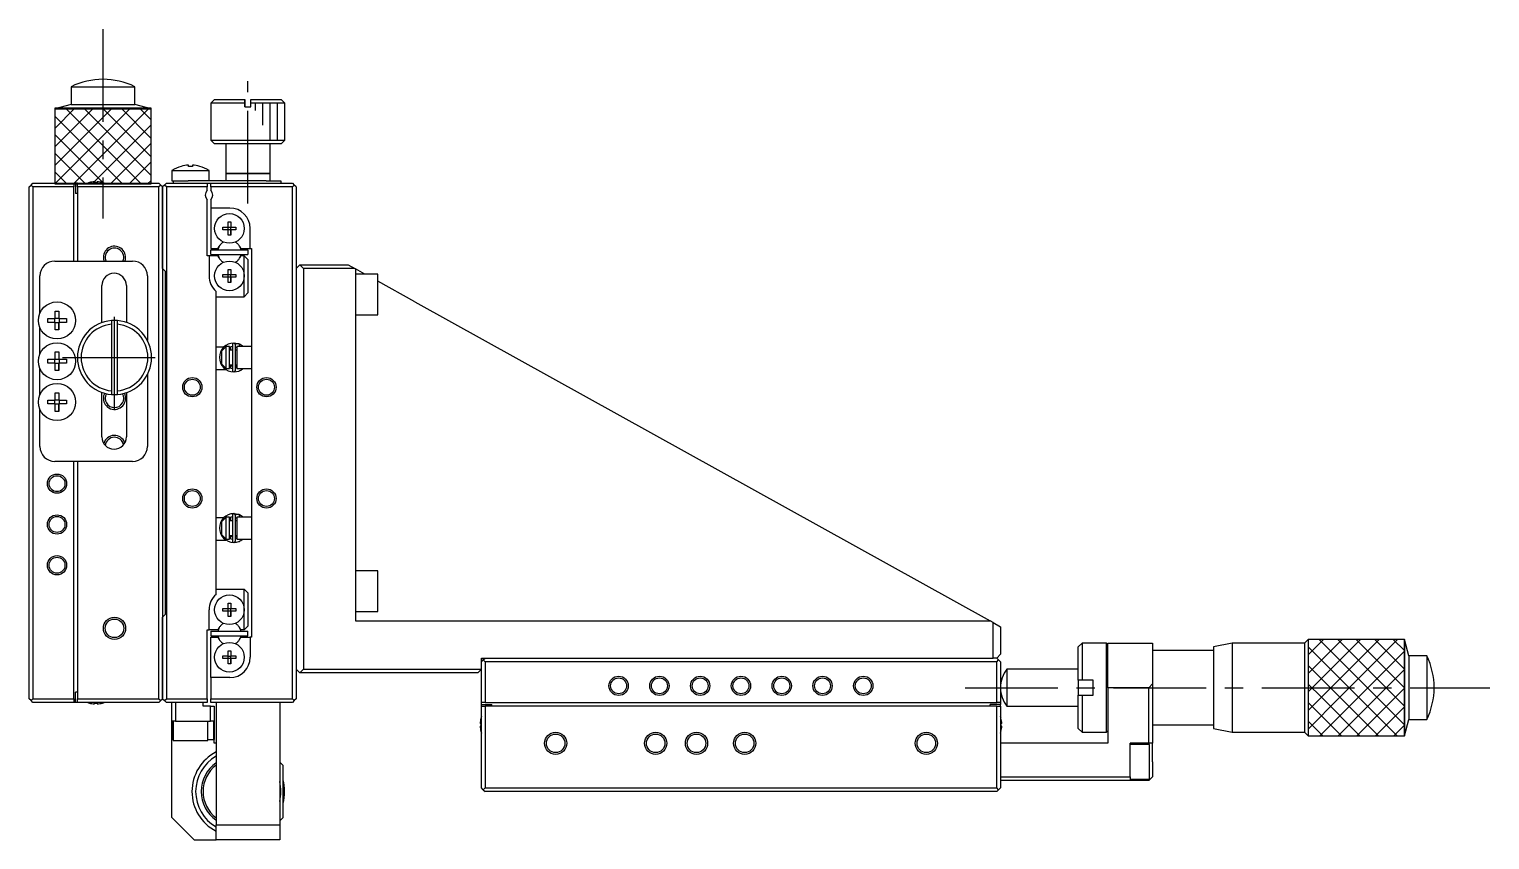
# Model space of a CAD drawing. Extents: x -400 to 382, y -2 to 594.
# Drawn here: x -335.4 to -138.4, y 269.8 to 379 of the extents above; entities that cross this region are included whole.
import ezdxf

# ---------------------------------------------------------------- set-up
doc = ezdxf.new("R2010")
doc.units = 0
doc.header["$LTSCALE"] = 10
doc.linetypes.add('CENTER', pattern=[2, 1.25, -0.25, 0.25, -0.25])
doc.linetypes.add('DASHED', pattern=[3.5, 2, -1.5])
doc.layers.get('0').update_dxf_attribs({"linetype": 'CONTINUOUS'})
doc.layers.add('CENTER', color=1, linetype='CENTER')

msp = doc.modelspace()

# ---------------------------------------------------------------- linework, layer by layer
at = {"color": 7, "linetype": 'CONTINUOUS'}
for p, q in [((-329.739853, 371.270176), (-321.139853, 371.270176)), ((-329.739853, 371.270176), (-329.739853, 368.859665)), ((-321.139853, 368.859665), (-321.139853, 371.270176)), ((-329.739853, 368.859665), (-331.939852, 368.270177)), ((-329.739853, 368.859665), (-321.139853, 368.859665)), ((-318.939854, 368.270177), (-321.139853, 368.859665)), ((-310.389853, 369.57017), (-310.889853, 369.07017)), ((-306.289853, 369.07017), (-310.889853, 369.07017)), ((-310.889853, 369.07017), (-310.889853, 364.07017)), ((-310.389853, 369.57017), (-306.289853, 369.57017)), ((-306.289853, 369.57017), (-306.289853, 369.07017)), ((-306.289853, 369.07017), (-306.289853, 369.57017)), ((-306.289853, 368.57017), (-306.289853, 369.07017)), ((-306.289853, 369.07017), (-306.289853, 368.57017)), ((-306.289853, 368.57017), (-305.489853, 368.57017)), ((-305.489853, 369.57017), (-301.389853, 369.57017)), ((-305.489853, 369.07017), (-305.489853, 369.57017)), ((-300.889853, 369.07017), (-305.489853, 369.07017)), ((-305.489853, 368.57017), (-305.489853, 369.07017)), ((-300.889853, 369.07017), (-301.389853, 369.57017)), ((-300.889853, 364.07017), (-300.889853, 369.07017)), ((-331.939852, 368.270177), (-318.939854, 368.270177)), ((-331.939852, 368.270177), (-331.939852, 358.27017)), ((-318.939854, 358.27017), (-318.939854, 368.270177)), ((-310.889853, 364.07017), (-305.889853, 364.07017)), ((-310.889853, 364.07017), (-310.389853, 363.57017)), ((-305.889853, 363.57017), (-310.389853, 363.57017)), ((-308.889853, 363.57017), (-308.889853, 359.57017)), ((-305.889853, 364.07017), (-300.889853, 364.07017)), ((-301.389853, 363.57017), (-305.889853, 363.57017)), ((-302.889853, 359.57017), (-302.889853, 363.57017)), ((-301.389853, 363.57017), (-300.889853, 364.07017)), ((-314.898442, 360.53275), (-314.901786, 360.539605)), ((-313.899853, 360.53275), (-313.899853, 360.705122)), ((-313.379853, 360.53275), (-313.899853, 360.53275)), ((-313.379853, 360.705122), (-313.379853, 360.53275)), ((-312.37792, 360.539605), (-312.381263, 360.53275)), ((-316.139853, 359.961827), (-311.139853, 359.961827)), ((-316.139853, 359.961827), (-316.139853, 358.57017)), ((-316.139853, 358.57017), (-315.939853, 358.57017)), ((-315.939853, 358.27017), (-315.939853, 358.57017)), ((-315.939853, 358.57017), (-313.939853, 358.57017)), ((-312.564853, 358.57017), (-313.939853, 358.57017)), ((-303.439853, 358.57017), (-312.564853, 358.57017)), ((-311.139853, 358.57017), (-311.139853, 359.961827)), ((-308.889853, 359.57017), (-305.889853, 359.57017)), ((-305.889853, 359.57017), (-308.889853, 359.57017)), ((-308.889853, 359.57017), (-308.889853, 358.57017)), ((-305.889853, 359.57017), (-302.889853, 359.57017)), ((-302.889853, 359.57017), (-305.889853, 359.57017)), ((-303.439853, 358.57017), (-301.439853, 358.57017)), ((-302.889853, 358.57017), (-302.889853, 359.57017)), ((-301.439853, 358.57017), (-301.439853, 358.27017)), ((-335.389853, 357.77017), (-335.139853, 358.02017)), ((-335.389853, 288.77017), (-335.389853, 357.77017)), ((-335.139853, 358.02017), (-334.889853, 358.27017)), ((-334.889853, 357.77017), (-335.139853, 358.02017)), ((-334.889853, 358.27017), (-329.389853, 358.27017)), ((-334.889853, 357.77017), (-334.889853, 288.77017)), ((-329.389853, 357.77017), (-334.889853, 357.77017)), ((-329.389853, 358.27017), (-329.389853, 357.77017)), ((-329.389853, 358.27017), (-329.139853, 358.27017)), ((-329.389853, 347.77017), (-329.389853, 357.77017)), ((-329.139853, 358.27017), (-329.139853, 356.87017)), ((-328.889853, 358.27017), (-329.139853, 358.27017)), ((-328.889853, 356.87017), (-329.139853, 356.87017)), ((-328.889853, 358.27017), (-317.889853, 358.27017)), ((-328.889853, 357.77017), (-328.889853, 358.27017)), ((-317.889853, 357.77017), (-328.889853, 357.77017)), ((-328.889853, 357.77017), (-328.889853, 347.77017)), ((-327.276214, 358.339691), (-327.278469, 358.344314)), ((-326.569853, 358.339691), (-326.569853, 358.460028)), ((-326.209853, 358.339691), (-326.569853, 358.339691)), ((-326.209853, 358.460028), (-326.209853, 358.339691)), ((-325.501237, 358.344314), (-325.503491, 358.339691)), ((-317.889853, 358.27017), (-317.639853, 358.02017)), ((-317.639853, 358.02017), (-317.889853, 357.77017)), ((-317.889853, 288.77017), (-317.889853, 357.77017)), ((-317.639853, 358.02017), (-317.389853, 357.77017)), ((-317.139853, 358.02017), (-317.389853, 357.77017)), ((-317.389853, 346.77017), (-317.389853, 357.77017)), ((-317.389853, 357.77017), (-317.389853, 346.77017)), ((-317.139853, 358.02017), (-316.889853, 358.27017)), ((-316.889853, 357.77017), (-317.139853, 358.02017)), ((-316.889853, 358.27017), (-311.389853, 358.27017)), ((-316.889853, 357.77017), (-316.889853, 288.77017)), ((-311.389853, 357.77017), (-316.889853, 357.77017)), ((-311.389853, 358.27017), (-310.889853, 358.27017)), ((-311.389853, 358.27017), (-311.389853, 357.77017)), ((-311.389853, 357.331607), (-311.389853, 357.77017)), ((-310.889853, 358.27017), (-299.889853, 358.27017)), ((-310.889853, 357.77017), (-310.889853, 358.27017)), ((-310.889853, 357.77017), (-310.889853, 357.331607)), ((-299.889853, 357.77017), (-310.889853, 357.77017)), ((-299.889853, 358.27017), (-299.639853, 358.02017)), ((-299.639853, 358.02017), (-299.889853, 357.77017)), ((-299.889853, 288.77017), (-299.889853, 357.77017)), ((-299.389853, 357.77017), (-299.639853, 358.02017)), ((-299.389853, 357.77017), (-299.389853, 288.77017)), ((-311.389853, 348.47017), (-311.389853, 356.008732)), ((-310.889853, 356.008732), (-310.889853, 354.92017)), ((-308.339853, 354.92017), (-310.889853, 354.92017)), ((-310.889853, 354.92017), (-310.889853, 349.47017)), ((-308.569853, 353.056531), (-308.209853, 353.056531)), ((-308.569853, 352.35017), (-308.569853, 353.056531)), ((-308.209853, 353.056531), (-308.209853, 352.35017)), ((-308.209853, 353.056531), (-308.209853, 352.35017)), ((-309.276214, 352.35017), (-308.569853, 352.35017)), ((-309.276214, 351.99017), (-309.276214, 352.35017)), ((-308.569853, 351.99017), (-309.276214, 351.99017)), ((-308.55948, 352.339797), (-308.569853, 352.35017)), ((-308.55948, 352.000542), (-308.569853, 351.99017)), ((-308.569853, 351.283808), (-308.569853, 351.99017)), ((-308.209853, 351.283808), (-308.569853, 351.283808)), ((-308.55948, 352.000542), (-308.55948, 352.339797)), ((-308.55948, 352.339797), (-308.220225, 352.339797)), ((-308.220225, 352.000542), (-308.55948, 352.000542)), ((-308.220225, 352.339797), (-308.209853, 352.35017)), ((-308.220225, 352.339797), (-308.220225, 352.000542)), ((-308.220225, 352.000542), (-308.209853, 351.99017)), ((-308.209853, 352.35017), (-307.503491, 352.35017)), ((-308.209853, 351.99017), (-308.209853, 351.283808)), ((-307.503491, 351.99017), (-308.209853, 351.99017)), ((-308.209853, 351.283808), (-308.209853, 351.99017)), ((-307.503491, 352.35017), (-307.503491, 351.99017)), ((-305.589853, 349.47017), (-305.589853, 352.17017)), ((-310.889853, 349.47017), (-309.934265, 349.47017)), ((-310.889853, 349.27017), (-305.889853, 349.27017)), ((-310.889853, 348.67017), (-310.889853, 349.27017)), ((-309.934265, 349.47017), (-309.764668, 349.76392)), ((-307.015037, 349.76392), (-306.845441, 349.47017)), ((-306.845441, 349.47017), (-305.589853, 349.47017)), ((-305.889853, 349.27017), (-305.889853, 348.67017)), ((-305.589853, 349.47017), (-305.389853, 349.47017)), ((-305.389853, 349.47017), (-305.389853, 297.07017)), ((-331.939853, 347.77017), (-321.439853, 347.77017)), ((-317.389853, 346.77017), (-317.039853, 346.42017)), ((-317.389853, 346.77017), (-317.389853, 299.77017)), ((-311.139853, 348.47017), (-311.389853, 348.47017)), ((-311.139853, 348.47017), (-311.139853, 345.77017)), ((-309.934265, 348.47017), (-311.139853, 348.47017)), ((-310.889853, 348.67017), (-305.889853, 348.67017)), ((-309.764668, 348.17642), (-309.934265, 348.47017)), ((-306.845441, 348.47017), (-307.015037, 348.17642)), ((-306.389853, 348.47017), (-306.845441, 348.47017)), ((-306.389853, 345.77017), (-306.389853, 348.47017)), ((-306.389853, 348.47017), (-305.889853, 347.97017)), ((-305.889853, 347.97017), (-305.889853, 343.47017)), ((-298.889853, 347.27017), (-299.389853, 346.77017)), ((-298.389853, 346.77017), (-298.889853, 347.27017)), ((-298.889853, 347.27017), (-292.389853, 347.27017)), ((-298.389853, 346.77017), (-298.389853, 292.77017)), ((-291.487829, 346.77017), (-298.389853, 346.77017)), ((-292.389853, 347.27017), (-291.487829, 346.77017)), ((-291.389853, 346.71586), (-291.487829, 346.77017)), ((-333.939853, 340.749965), (-333.939853, 345.77017)), ((-319.439853, 345.77017), (-319.439853, 337.049972)), ((-317.039853, 346.42017), (-317.039853, 300.12017)), ((-309.276214, 345.95017), (-308.569853, 345.95017)), ((-309.276214, 345.59017), (-309.276214, 345.95017)), ((-308.569853, 345.59017), (-309.276214, 345.59017)), ((-308.569853, 346.656531), (-308.209853, 346.656531)), ((-308.569853, 345.95017), (-308.569853, 346.656531)), ((-308.55948, 345.939797), (-308.569853, 345.95017)), ((-308.55948, 345.600542), (-308.569853, 345.59017)), ((-308.569853, 344.883808), (-308.569853, 345.59017)), ((-308.209853, 344.883808), (-308.569853, 344.883808)), ((-308.55948, 345.600542), (-308.55948, 345.939797)), ((-308.55948, 345.939797), (-308.220225, 345.939797)), ((-308.220225, 345.600542), (-308.55948, 345.600542)), ((-308.220225, 345.939797), (-308.209853, 345.95017)), ((-308.220225, 345.939797), (-308.220225, 345.600542)), ((-308.220225, 345.600542), (-308.209853, 345.59017)), ((-308.209853, 346.656531), (-308.209853, 345.95017)), ((-308.209853, 346.656531), (-308.209853, 345.95017)), ((-308.209853, 345.95017), (-307.503491, 345.95017)), ((-308.209853, 345.59017), (-308.209853, 344.883808)), ((-307.503491, 345.59017), (-308.209853, 345.59017)), ((-308.209853, 344.883808), (-308.209853, 345.59017)), ((-307.503491, 345.95017), (-307.503491, 345.59017)), ((-306.389853, 342.97017), (-306.389853, 345.77017)), ((-291.389853, 346.71586), (-291.389853, 299.27017)), ((-290.134793, 346.02017), (-291.389853, 346.71586)), ((-288.389853, 346.02017), (-291.389853, 346.02017)), ((-288.389853, 343.763828), (-288.389853, 346.02017)), ((-283.389853, 342.281388), (-288.389853, 345.052933)), ((-325.589853, 339.472297), (-325.589853, 344.47017)), ((-322.289853, 344.47017), (-322.289853, 339.507257)), ((-310.189853, 335.74517), (-310.189853, 343.691107)), ((-310.189853, 342.97017), (-306.389853, 342.97017)), ((-305.889853, 343.47017), (-306.389853, 342.97017)), ((-288.389853, 340.52017), (-288.389853, 343.763828)), ((-331.899853, 341.028759), (-331.379853, 341.028759)), ((-331.899853, 340.03017), (-331.899853, 341.028759)), ((-331.379853, 341.028759), (-331.379853, 340.03017)), ((-331.379853, 341.028759), (-331.379853, 340.071544)), ((-283.389853, 342.281388), (-205.79556, 299.27017)), ((-332.898442, 340.03017), (-331.899853, 340.03017)), ((-332.898442, 339.51017), (-332.898442, 340.03017)), ((-331.899853, 339.51017), (-332.898442, 339.51017)), ((-331.941228, 339.51017), (-331.941228, 340.03017)), ((-331.899853, 340.071544), (-331.379853, 340.071544)), ((-331.899853, 338.51158), (-331.899853, 339.51017)), ((-331.379853, 339.468795), (-331.899853, 339.468795)), ((-331.379853, 340.071544), (-331.379853, 340.03017)), ((-331.379853, 340.03017), (-330.381263, 340.03017)), ((-331.379853, 339.51017), (-331.379853, 338.51158)), ((-330.381263, 339.51017), (-331.379853, 339.51017)), ((-331.379853, 339.51017), (-331.379853, 339.468795)), ((-331.379853, 338.51158), (-331.379853, 339.468795)), ((-331.338478, 340.03017), (-331.338478, 339.51017)), ((-330.381263, 340.03017), (-330.381263, 339.51017)), ((-324.289853, 339.754144), (-324.289853, 339.252357)), ((-324.289853, 339.252357), (-324.289853, 330.287983)), ((-323.489853, 339.252357), (-323.489853, 339.754144)), ((-323.489853, 329.786195), (-323.489853, 339.754144)), ((-323.489853, 330.287983), (-323.489853, 339.252357)), ((-291.389853, 340.52017), (-288.389853, 340.52017)), ((-333.939853, 335.249965), (-333.939853, 338.790374)), ((-331.379853, 338.51158), (-331.899853, 338.51158)), ((-331.899853, 335.528759), (-331.379853, 335.528759)), ((-331.899853, 334.53017), (-331.899853, 335.528759)), ((-331.379853, 335.528759), (-331.379853, 334.53017)), ((-331.379853, 335.528759), (-331.379853, 334.571544)), ((-309.14117, 336.17017), (-310.189853, 336.17017)), ((-310.189853, 333.59517), (-310.189853, 335.74517)), ((-309.389853, 335.686685), (-308.889853, 336.215853)), ((-309.389853, 333.853654), (-309.389853, 335.686685)), ((-308.889853, 336.27017), (-308.889853, 336.215853)), ((-308.389853, 336.27017), (-308.889853, 336.27017)), ((-308.889853, 336.215853), (-308.889853, 333.324486)), ((-308.390042, 336.21249), (-307.978368, 336.323705)), ((-308.389853, 333.27017), (-308.389853, 336.27017)), ((-308.189853, 336.17017), (-308.389853, 336.17017)), ((-307.978346, 335.77017), (-308.389853, 335.77017)), ((-308.189853, 335.77017), (-308.189853, 336.17017)), ((-307.978346, 336.530078), (-307.978346, 333.030078)), ((-307.008683, 336.563148), (-307.756199, 336.723796)), ((-307.581714, 336.557373), (-307.589862, 336.553448)), ((-307.588346, 333.030078), (-307.588346, 336.530078)), ((-307.588346, 335.928398), (-307.588012, 335.942632)), ((-307.389853, 335.77017), (-307.588346, 335.77017)), ((-307.588012, 335.942632), (-307.586951, 335.95762)), ((-307.586951, 335.95762), (-307.585163, 335.972539)), ((-307.585163, 335.972539), (-307.582655, 335.987351)), ((-307.582655, 335.987351), (-307.579431, 336.002022)), ((-307.550341, 336.571285), (-307.581714, 336.557373)), ((-307.579431, 336.002022), (-307.575498, 336.016518)), ((-307.575498, 336.016518), (-307.570866, 336.030805)), ((-307.570866, 336.030805), (-307.565544, 336.044848)), ((-307.565544, 336.044848), (-307.559544, 336.058614)), ((-307.559544, 336.058614), (-307.552879, 336.07207)), ((-307.552879, 336.07207), (-307.545565, 336.085184)), ((-307.518326, 336.58361), (-307.550341, 336.571285)), ((-307.545565, 336.085184), (-307.537616, 336.097925)), ((-307.537616, 336.097925), (-307.529052, 336.110259)), ((-307.529052, 336.110259), (-307.51989, 336.122159)), ((-307.51989, 336.122159), (-307.510152, 336.133593)), ((-307.485746, 336.594319), (-307.518326, 336.58361)), ((-307.510152, 336.133593), (-307.499859, 336.144532)), ((-307.499859, 336.144532), (-307.489035, 336.15495)), ((-307.489035, 336.15495), (-307.477705, 336.164819)), ((-307.452681, 336.603387), (-307.485746, 336.594319)), ((-307.477705, 336.164819), (-307.465896, 336.174113)), ((-307.465896, 336.174113), (-307.453634, 336.182808)), ((-307.453634, 336.182808), (-307.440949, 336.19088)), ((-307.419213, 336.610791), (-307.452681, 336.603387)), ((-307.440949, 336.19088), (-307.427872, 336.198307)), ((-307.427872, 336.198307), (-307.414435, 336.20507)), ((-307.385423, 336.616513), (-307.419213, 336.610791)), ((-307.414435, 336.20507), (-307.400669, 336.211147)), ((-307.400669, 336.211147), (-307.389875, 336.215348)), ((-307.389853, 336.27017), (-307.389853, 333.27017)), ((-305.389853, 336.27017), (-307.389853, 336.27017)), ((-307.351394, 336.62054), (-307.385423, 336.616513)), ((-307.317209, 336.622862), (-307.351394, 336.62054)), ((-307.282952, 336.623473), (-307.317209, 336.622862)), ((-307.248706, 336.622372), (-307.282952, 336.623473)), ((-307.214555, 336.619561), (-307.248706, 336.622372)), ((-307.180583, 336.615047), (-307.214555, 336.619561)), ((-307.146872, 336.608839), (-307.180583, 336.615047)), ((-307.113506, 336.600953), (-307.146872, 336.608839)), ((-307.117942, 336.281567), (-307.124121, 336.27017)), ((-307.111608, 336.293682), (-307.117942, 336.281567)), ((-307.009273, 336.563416), (-307.113552, 336.27016)), ((-307.080566, 336.591408), (-307.113506, 336.600953)), ((-307.105161, 336.306433), (-307.111608, 336.293682)), ((-307.098643, 336.319734), (-307.105161, 336.306433)), ((-307.092099, 336.333498), (-307.098643, 336.319734)), ((-307.085572, 336.347631), (-307.092099, 336.333498)), ((-307.079106, 336.36204), (-307.085572, 336.347631)), ((-307.048136, 336.580227), (-307.080566, 336.591408)), ((-307.072744, 336.376628), (-307.079106, 336.36204)), ((-307.066528, 336.391297), (-307.072744, 336.376628)), ((-307.0605, 336.405951), (-307.066528, 336.391297)), ((-307.0547, 336.42049), (-307.0605, 336.405951)), ((-307.049168, 336.434819), (-307.0547, 336.42049)), ((-307.043939, 336.44884), (-307.049168, 336.434819)), ((-307.017959, 336.568152), (-307.048136, 336.580227)), ((-307.039049, 336.462461), (-307.043939, 336.44884)), ((-307.034531, 336.47559), (-307.039049, 336.462461)), ((-307.030415, 336.488139), (-307.034531, 336.47559)), ((-307.026727, 336.500026), (-307.030415, 336.488139)), ((-307.023494, 336.51117), (-307.026727, 336.500026)), ((-307.020736, 336.521497), (-307.023494, 336.51117)), ((-307.018472, 336.530938), (-307.020736, 336.521497)), ((-307.019225, 336.568419), (-307.017286, 336.567762)), ((-307.016717, 336.53943), (-307.018472, 336.530938)), ((-306.535416, 336.270393), (-307.018378, 336.567341)), ((-307.017286, 336.567762), (-307.015864, 336.56591)), ((-307.015482, 336.546916), (-307.016717, 336.53943)), ((-307.015864, 336.56591), (-307.014968, 336.562875)), ((-307.014777, 336.553347), (-307.015482, 336.546916)), ((-307.014968, 336.562875), (-307.014605, 336.558678)), ((-307.014605, 336.558678), (-307.014777, 336.553347)), ((-306.989083, 336.554512), (-307.008683, 336.563148)), ((-333.939853, 329.749965), (-333.939853, 333.290374)), ((-332.898442, 334.53017), (-331.899853, 334.53017)), ((-332.898442, 334.01017), (-332.898442, 334.53017)), ((-331.899853, 334.01017), (-332.898442, 334.01017)), ((-331.941228, 334.01017), (-331.941228, 334.53017)), ((-331.899853, 334.571544), (-331.379853, 334.571544)), ((-331.899853, 333.01158), (-331.899853, 334.01017)), ((-331.379853, 333.968795), (-331.899853, 333.968795)), ((-331.379853, 333.01158), (-331.899853, 333.01158)), ((-331.379853, 334.571544), (-331.379853, 334.53017)), ((-331.379853, 334.53017), (-330.381263, 334.53017)), ((-331.379853, 334.01017), (-331.379853, 333.01158)), ((-330.381263, 334.01017), (-331.379853, 334.01017)), ((-331.379853, 334.01017), (-331.379853, 333.968795)), ((-331.379853, 333.01158), (-331.379853, 333.968795)), ((-331.338478, 334.53017), (-331.338478, 334.01017)), ((-330.381263, 334.53017), (-330.381263, 334.01017)), ((-310.189853, 312.74517), (-310.189853, 333.59517)), ((-310.189853, 333.17017), (-308.871925, 333.17017)), ((-308.889853, 333.324486), (-309.389853, 333.853654)), ((-308.889853, 333.324486), (-308.889853, 333.27017)), ((-308.889853, 333.27017), (-308.389853, 333.27017)), ((-307.978401, 333.236766), (-308.390002, 333.347312)), ((-308.389853, 333.77017), (-307.978346, 333.77017)), ((-308.189853, 333.278293), (-308.189853, 333.77017)), ((-308.189853, 333.67017), (-307.978346, 333.67017)), ((-307.588346, 333.77017), (-307.389853, 333.77017)), ((-307.588346, 333.67017), (-307.389853, 333.67017)), ((-307.588263, 333.624722), (-307.588346, 333.631758)), ((-307.58755, 333.609709), (-307.588263, 333.624722)), ((-307.586109, 333.594746), (-307.58755, 333.609709)), ((-307.583943, 333.579869), (-307.586109, 333.594746)), ((-307.581057, 333.565112), (-307.583943, 333.579869)), ((-307.577457, 333.550511), (-307.581057, 333.565112)), ((-307.57315, 333.5361), (-307.577457, 333.550511)), ((-307.568144, 333.521913), (-307.57315, 333.5361)), ((-307.562452, 333.507985), (-307.568144, 333.521913)), ((-307.556084, 333.49435), (-307.562452, 333.507985)), ((-307.549055, 333.481041), (-307.556084, 333.49435)), ((-307.541379, 333.46809), (-307.549055, 333.481041)), ((-307.533075, 333.45553), (-307.541379, 333.46809)), ((-307.52416, 333.443392), (-307.533075, 333.45553)), ((-307.514654, 333.431708), (-307.52416, 333.443392)), ((-307.504579, 333.420506), (-307.514654, 333.431708)), ((-307.493958, 333.409816), (-307.504579, 333.420506)), ((-307.482816, 333.399667), (-307.493958, 333.409816)), ((-307.47118, 333.390084), (-307.482816, 333.399667)), ((-307.459076, 333.381094), (-307.47118, 333.390084)), ((-307.446534, 333.37272), (-307.459076, 333.381094)), ((-307.433585, 333.364987), (-307.446534, 333.37272)), ((-307.420262, 333.357915), (-307.433585, 333.364987)), ((-307.406596, 333.351524), (-307.420262, 333.357915)), ((-307.392623, 333.345832), (-307.406596, 333.351524)), ((-307.389872, 333.344807), (-307.392623, 333.345832)), ((-307.389853, 333.27017), (-305.389853, 333.27017)), ((-307.076204, 332.970147), (-307.074892, 332.970574)), ((-307.074892, 332.970574), (-307.073715, 332.97096)), ((-307.073715, 332.97096), (-307.072452, 332.971376)), ((-307.072452, 332.971376), (-307.070359, 332.972072)), ((-307.070359, 332.972072), (-307.067719, 332.972961)), ((-307.067719, 332.972961), (-307.066669, 332.973318)), ((-307.066669, 332.973318), (-307.064752, 332.973974)), ((-307.064752, 332.973974), (-307.063559, 332.974385)), ((-307.063559, 332.974385), (-307.059251, 332.975892)), ((-307.059251, 332.975892), (-307.057822, 332.976399)), ((-307.057822, 332.976399), (-307.055009, 332.977407)), ((-307.055009, 332.977407), (-307.017959, 332.992004)), ((-307.02169, 332.992267), (-307.019225, 332.991737)), ((-307.019225, 332.991737), (-307.01953, 332.992465)), ((-307.017959, 332.992004), (-307.019225, 332.991737)), ((-307.01819, 332.992896), (-307.000268, 333.000678)), ((-319.439853, 332.490367), (-319.439853, 322.77017)), ((-332.898442, 329.03017), (-331.899853, 329.03017)), ((-332.898442, 328.51017), (-332.898442, 329.03017)), ((-331.941228, 328.51017), (-331.941228, 329.03017)), ((-331.899853, 330.028759), (-331.379853, 330.028759)), ((-331.899853, 329.03017), (-331.899853, 330.028759)), ((-331.899853, 329.071544), (-331.379853, 329.071544)), ((-331.379853, 330.028759), (-331.379853, 329.03017)), ((-331.379853, 330.028759), (-331.379853, 329.071544)), ((-331.379853, 329.071544), (-331.379853, 329.03017)), ((-331.379853, 329.03017), (-330.381263, 329.03017)), ((-331.338478, 329.03017), (-331.338478, 328.51017)), ((-330.381263, 329.03017), (-330.381263, 328.51017)), ((-325.589853, 324.07017), (-325.589853, 330.068042)), ((-324.289853, 330.287983), (-324.289853, 329.786195)), ((-323.489853, 329.786195), (-323.489853, 330.287983)), ((-322.289853, 330.033082), (-322.289853, 324.07017)), ((-333.939853, 322.77017), (-333.939853, 327.790374)), ((-331.899853, 328.51017), (-332.898442, 328.51017)), ((-331.899853, 327.51158), (-331.899853, 328.51017)), ((-331.379853, 328.468795), (-331.899853, 328.468795)), ((-331.379853, 327.51158), (-331.899853, 327.51158)), ((-331.379853, 328.51017), (-331.379853, 327.51158)), ((-330.381263, 328.51017), (-331.379853, 328.51017)), ((-331.379853, 328.51017), (-331.379853, 328.468795)), ((-331.379853, 327.51158), (-331.379853, 328.468795)), ((-321.439853, 320.77017), (-331.939853, 320.77017)), ((-329.389853, 288.77017), (-329.389853, 320.77017)), ((-328.889853, 320.77017), (-328.889853, 288.77017)), ((-308.889853, 313.27017), (-308.889853, 313.215853)), ((-308.389853, 313.27017), (-308.889853, 313.27017)), ((-308.390042, 313.21249), (-307.978368, 313.323705)), ((-308.389853, 310.27017), (-308.389853, 313.27017)), ((-307.978346, 313.530078), (-307.978346, 310.030078)), ((-306.989083, 313.554512), (-307.756199, 313.723796)), ((-307.581714, 313.557373), (-307.589862, 313.553448)), ((-307.588346, 310.030078), (-307.588346, 313.530078)), ((-307.550341, 313.571285), (-307.581714, 313.557373)), ((-307.518326, 313.58361), (-307.550341, 313.571285)), ((-307.485746, 313.594319), (-307.518326, 313.58361)), ((-307.452681, 313.603387), (-307.485746, 313.594319)), ((-307.419213, 313.610791), (-307.452681, 313.603387)), ((-307.385423, 313.616513), (-307.419213, 313.610791)), ((-307.389853, 313.27017), (-307.389853, 310.27017)), ((-305.389853, 313.27017), (-307.389853, 313.27017)), ((-307.351394, 313.62054), (-307.385423, 313.616513)), ((-307.317209, 313.622862), (-307.351394, 313.62054)), ((-307.282952, 313.623473), (-307.317209, 313.622862)), ((-307.248706, 313.622372), (-307.282952, 313.623473)), ((-307.214555, 313.619561), (-307.248706, 313.622372)), ((-307.180583, 313.615047), (-307.214555, 313.619561)), ((-307.146872, 313.608839), (-307.180583, 313.615047)), ((-307.113506, 313.600953), (-307.146872, 313.608839)), ((-307.117942, 313.281567), (-307.124121, 313.27017)), ((-307.111608, 313.293682), (-307.117942, 313.281567)), ((-307.009273, 313.563416), (-307.113552, 313.27016)), ((-307.080566, 313.591408), (-307.113506, 313.600953)), ((-307.105161, 313.306433), (-307.111608, 313.293682)), ((-307.098643, 313.319734), (-307.105161, 313.306433)), ((-307.092099, 313.333498), (-307.098643, 313.319734)), ((-307.085572, 313.347631), (-307.092099, 313.333498)), ((-307.079106, 313.36204), (-307.085572, 313.347631)), ((-307.048136, 313.580227), (-307.080566, 313.591408)), ((-307.072744, 313.376628), (-307.079106, 313.36204)), ((-307.066528, 313.391297), (-307.072744, 313.376628)), ((-307.0605, 313.405951), (-307.066528, 313.391297)), ((-307.0547, 313.42049), (-307.0605, 313.405951)), ((-307.049168, 313.434819), (-307.0547, 313.42049)), ((-307.043939, 313.44884), (-307.049168, 313.434819)), ((-307.017959, 313.568152), (-307.048136, 313.580227)), ((-307.039049, 313.462461), (-307.043939, 313.44884)), ((-307.034531, 313.47559), (-307.039049, 313.462461)), ((-307.030415, 313.488139), (-307.034531, 313.47559)), ((-307.026727, 313.500026), (-307.030415, 313.488139)), ((-307.023494, 313.51117), (-307.026727, 313.500026)), ((-307.020736, 313.521497), (-307.023494, 313.51117)), ((-307.018472, 313.530938), (-307.020736, 313.521497)), ((-307.019225, 313.568419), (-307.017286, 313.567762)), ((-307.016717, 313.53943), (-307.018472, 313.530938)), ((-306.535416, 313.270393), (-307.018378, 313.567341)), ((-307.017286, 313.567762), (-307.015864, 313.56591)), ((-307.015482, 313.546916), (-307.016717, 313.53943)), ((-307.015864, 313.56591), (-307.014968, 313.562875)), ((-307.014777, 313.553347), (-307.015482, 313.546916)), ((-307.014968, 313.562875), (-307.014605, 313.558678)), ((-307.014605, 313.558678), (-307.014777, 313.553347)), ((-309.14117, 313.17017), (-310.189853, 313.17017)), ((-310.189853, 310.59517), (-310.189853, 312.74517)), ((-309.389853, 312.686685), (-308.889853, 313.215853)), ((-309.389853, 310.853654), (-309.389853, 312.686685)), ((-308.889853, 313.215853), (-308.889853, 310.324486)), ((-308.189853, 313.17017), (-308.389853, 313.17017)), ((-307.978346, 312.77017), (-308.389853, 312.77017)), ((-308.189853, 312.77017), (-308.189853, 313.17017)), ((-307.588346, 312.928398), (-307.588012, 312.942632)), ((-307.389853, 312.77017), (-307.588346, 312.77017)), ((-307.588012, 312.942632), (-307.586951, 312.95762)), ((-307.586951, 312.95762), (-307.585163, 312.972539)), ((-307.585163, 312.972539), (-307.582655, 312.987351)), ((-307.582655, 312.987351), (-307.579431, 313.002022)), ((-307.579431, 313.002022), (-307.575498, 313.016518)), ((-307.575498, 313.016518), (-307.570866, 313.030805)), ((-307.570866, 313.030805), (-307.565544, 313.044848)), ((-307.565544, 313.044848), (-307.559544, 313.058614)), ((-307.559544, 313.058614), (-307.552879, 313.07207)), ((-307.552879, 313.07207), (-307.545565, 313.085184)), ((-307.545565, 313.085184), (-307.537616, 313.097925)), ((-307.537616, 313.097925), (-307.529052, 313.110259)), ((-307.529052, 313.110259), (-307.51989, 313.122159)), ((-307.51989, 313.122159), (-307.510152, 313.133593)), ((-307.510152, 313.133593), (-307.499859, 313.144532)), ((-307.499859, 313.144532), (-307.489035, 313.15495)), ((-307.489035, 313.15495), (-307.477705, 313.164819)), ((-307.477705, 313.164819), (-307.465896, 313.174113)), ((-307.465896, 313.174113), (-307.453634, 313.182808)), ((-307.453634, 313.182808), (-307.440949, 313.19088)), ((-307.440949, 313.19088), (-307.427872, 313.198307)), ((-307.427872, 313.198307), (-307.414435, 313.20507)), ((-307.414435, 313.20507), (-307.400669, 313.211147)), ((-307.400669, 313.211147), (-307.389875, 313.215348)), ((-310.189853, 302.849232), (-310.189853, 310.59517)), ((-310.189853, 310.17017), (-308.871925, 310.17017)), ((-308.889853, 310.324486), (-309.389853, 310.853654)), ((-308.889853, 310.324486), (-308.889853, 310.27017)), ((-308.889853, 310.27017), (-308.389853, 310.27017)), ((-307.978401, 310.236766), (-308.390002, 310.347312)), ((-308.389853, 310.77017), (-307.978346, 310.77017)), ((-308.189853, 310.278293), (-308.189853, 310.77017)), ((-308.189853, 310.67017), (-307.978346, 310.67017)), ((-307.588346, 310.77017), (-307.389853, 310.77017)), ((-307.588346, 310.67017), (-307.389853, 310.67017)), ((-307.588263, 310.624722), (-307.588346, 310.631758)), ((-307.58755, 310.609709), (-307.588263, 310.624722)), ((-307.586109, 310.594746), (-307.58755, 310.609709)), ((-307.583943, 310.579869), (-307.586109, 310.594746)), ((-307.581057, 310.565112), (-307.583943, 310.579869)), ((-307.577457, 310.550511), (-307.581057, 310.565112)), ((-307.57315, 310.5361), (-307.577457, 310.550511)), ((-307.568144, 310.521913), (-307.57315, 310.5361)), ((-307.562452, 310.507985), (-307.568144, 310.521913)), ((-307.556084, 310.49435), (-307.562452, 310.507985)), ((-307.549055, 310.481041), (-307.556084, 310.49435)), ((-307.541379, 310.46809), (-307.549055, 310.481041)), ((-307.533075, 310.45553), (-307.541379, 310.46809)), ((-307.52416, 310.443392), (-307.533075, 310.45553)), ((-307.514654, 310.431708), (-307.52416, 310.443392)), ((-307.504579, 310.420506), (-307.514654, 310.431708)), ((-307.493958, 310.409816), (-307.504579, 310.420506)), ((-307.482816, 310.399667), (-307.493958, 310.409816)), ((-307.47118, 310.390084), (-307.482816, 310.399667)), ((-307.459076, 310.381094), (-307.47118, 310.390084)), ((-307.446534, 310.37272), (-307.459076, 310.381094)), ((-307.433585, 310.364987), (-307.446534, 310.37272)), ((-307.420262, 310.357915), (-307.433585, 310.364987)), ((-307.406596, 310.351524), (-307.420262, 310.357915)), ((-307.392623, 310.345832), (-307.406596, 310.351524)), ((-307.389872, 310.344807), (-307.392623, 310.345832)), ((-307.389853, 310.27017), (-305.389853, 310.27017)), ((-307.076204, 309.970147), (-307.074892, 309.970574)), ((-307.074892, 309.970574), (-307.073715, 309.97096)), ((-307.073715, 309.97096), (-307.072452, 309.971376)), ((-307.072452, 309.971376), (-307.070359, 309.972072)), ((-307.070359, 309.972072), (-307.067719, 309.972961)), ((-307.067719, 309.972961), (-307.066669, 309.973318)), ((-307.066669, 309.973318), (-307.064752, 309.973974)), ((-307.064752, 309.973974), (-307.063559, 309.974385)), ((-307.063559, 309.974385), (-307.059251, 309.975892)), ((-307.059251, 309.975892), (-307.057822, 309.976399)), ((-307.057822, 309.976399), (-307.055009, 309.977407)), ((-307.055009, 309.977407), (-307.017959, 309.992004)), ((-307.02169, 309.992267), (-307.019225, 309.991737)), ((-307.019225, 309.991737), (-307.01953, 309.992465)), ((-307.017959, 309.992004), (-307.019225, 309.991737)), ((-307.01819, 309.992896), (-307.000268, 310.000678)), ((-288.389853, 306.02017), (-291.389853, 306.02017)), ((-288.389853, 303.763828), (-288.389853, 306.02017)), ((-310.189853, 303.57017), (-306.389853, 303.57017)), ((-306.389853, 300.77017), (-306.389853, 303.57017)), ((-306.389853, 303.57017), (-305.889853, 303.07017)), ((-288.389853, 300.52017), (-288.389853, 303.763828)), ((-308.569853, 301.656531), (-308.209853, 301.656531)), ((-308.569853, 300.95017), (-308.569853, 301.656531)), ((-308.209853, 301.656531), (-308.209853, 300.95017)), ((-308.209853, 301.656531), (-308.209853, 300.95017)), ((-305.889853, 303.07017), (-305.889853, 298.57017)), ((-317.039853, 300.12017), (-317.389853, 299.77017)), ((-317.389853, 288.77017), (-317.389853, 299.77017)), ((-317.389853, 299.77017), (-317.389853, 288.77017)), ((-311.139853, 298.07017), (-311.139853, 300.77017)), ((-309.276214, 300.95017), (-308.569853, 300.95017)), ((-309.276214, 300.59017), (-309.276214, 300.95017)), ((-308.569853, 300.59017), (-309.276214, 300.59017)), ((-308.55948, 300.939797), (-308.569853, 300.95017)), ((-308.55948, 300.600542), (-308.569853, 300.59017)), ((-308.569853, 299.883808), (-308.569853, 300.59017)), ((-308.209853, 299.883808), (-308.569853, 299.883808)), ((-308.55948, 300.600542), (-308.55948, 300.939797)), ((-308.55948, 300.939797), (-308.220225, 300.939797)), ((-308.220225, 300.600542), (-308.55948, 300.600542)), ((-308.220225, 300.939797), (-308.209853, 300.95017)), ((-308.220225, 300.939797), (-308.220225, 300.600542)), ((-308.220225, 300.600542), (-308.209853, 300.59017)), ((-308.209853, 300.95017), (-307.503491, 300.95017)), ((-308.209853, 300.59017), (-308.209853, 299.883808)), ((-307.503491, 300.59017), (-308.209853, 300.59017)), ((-308.209853, 299.883808), (-308.209853, 300.59017)), ((-307.503491, 300.95017), (-307.503491, 300.59017)), ((-306.389853, 298.07017), (-306.389853, 300.77017)), ((-291.389853, 300.52017), (-288.389853, 300.52017)), ((-311.389853, 298.07017), (-311.139853, 298.07017)), ((-311.389853, 288.77017), (-311.389853, 298.07017)), ((-309.934265, 298.07017), (-311.139853, 298.07017)), ((-310.889853, 297.87017), (-310.889853, 297.27017)), ((-310.889853, 297.87017), (-305.889853, 297.87017)), ((-309.764668, 298.36392), (-309.934265, 298.07017)), ((-306.845441, 298.07017), (-307.015037, 298.36392)), ((-306.389853, 298.07017), (-306.845441, 298.07017)), ((-305.889853, 298.57017), (-306.389853, 298.07017)), ((-305.889853, 297.27017), (-305.889853, 297.87017)), ((-291.389853, 299.27017), (-205.79556, 299.27017)), ((-205.389853, 299.045282), (-205.79556, 299.27017)), ((-205.389853, 294.27017), (-205.389853, 299.045282)), ((-205.389853, 299.045282), (-204.389853, 298.490973)), ((-204.389853, 298.490973), (-204.389853, 294.77017)), ((-310.889853, 297.27017), (-305.889853, 297.27017)), ((-310.889853, 297.07017), (-309.934265, 297.07017)), ((-310.889853, 291.62017), (-310.889853, 297.07017)), ((-309.934265, 297.07017), (-309.764668, 296.77642)), ((-307.015037, 296.77642), (-306.845441, 297.07017)), ((-306.845441, 297.07017), (-305.589853, 297.07017)), ((-305.589853, 297.07017), (-305.589853, 294.37017)), ((-305.389853, 297.07017), (-305.589853, 297.07017)), ((-193.389853, 296.27017), (-193.889853, 295.77017)), ((-193.889853, 291.27017), (-193.889853, 295.77017)), ((-193.389853, 296.27017), (-193.389853, 291.27017)), ((-190.089853, 296.27017), (-193.389853, 296.27017)), ((-190.089853, 290.27017), (-190.089853, 296.27017)), ((-189.889853, 296.07017), (-190.089853, 296.27017)), ((-189.889853, 290.27017), (-189.889853, 296.27017)), ((-189.889853, 296.27017), (-183.889853, 296.27017)), ((-183.889853, 296.27017), (-183.889853, 290.77017)), ((-173.139854, 296.270166), (-175.639853, 295.770167)), ((-175.639853, 295.770167), (-175.639853, 284.770173)), ((-173.139854, 296.270166), (-173.139854, 284.270174)), ((-163.389849, 296.270166), (-173.139854, 296.270166)), ((-162.889847, 296.770169), (-163.389849, 296.270166)), ((-163.389849, 296.270166), (-163.389849, 284.270174)), ((-162.889847, 296.770169), (-162.889847, 283.770171)), ((-149.889846, 296.770169), (-162.889847, 296.770169)), ((-149.889846, 296.770169), (-149.889846, 283.770171)), ((-149.300358, 294.57017), (-149.889846, 296.770169)), ((-309.276214, 294.55017), (-308.569853, 294.55017)), ((-309.276214, 294.19017), (-309.276214, 294.55017)), ((-308.569853, 294.19017), (-309.276214, 294.19017)), ((-308.569853, 295.256531), (-308.209853, 295.256531)), ((-308.569853, 294.55017), (-308.569853, 295.256531)), ((-308.55948, 294.539797), (-308.569853, 294.55017)), ((-308.55948, 294.200542), (-308.569853, 294.19017)), ((-308.569853, 293.483808), (-308.569853, 294.19017)), ((-308.55948, 294.200542), (-308.55948, 294.539797)), ((-308.55948, 294.539797), (-308.220225, 294.539797)), ((-308.220225, 294.200542), (-308.55948, 294.200542)), ((-308.220225, 294.539797), (-308.209853, 294.55017)), ((-308.220225, 294.539797), (-308.220225, 294.200542)), ((-308.220225, 294.200542), (-308.209853, 294.19017)), ((-308.209853, 295.256531), (-308.209853, 294.55017)), ((-308.209853, 295.256531), (-308.209853, 294.55017)), ((-308.209853, 294.55017), (-307.503491, 294.55017)), ((-308.209853, 294.19017), (-308.209853, 293.483808)), ((-307.503491, 294.19017), (-308.209853, 294.19017)), ((-308.209853, 293.483808), (-308.209853, 294.19017)), ((-307.503491, 294.55017), (-307.503491, 294.19017)), ((-274.389853, 294.27017), (-205.389853, 294.27017)), ((-274.389853, 292.77017), (-274.389853, 294.27017)), ((-274.389853, 293.77017), (-274.139853, 294.02017)), ((-274.139853, 294.02017), (-273.889853, 294.27017)), ((-274.139853, 294.02017), (-273.889853, 293.77017)), ((-273.889853, 293.77017), (-273.889853, 288.27017)), ((-204.889853, 293.77017), (-273.889853, 293.77017)), ((-204.889853, 294.27017), (-205.389853, 294.27017)), ((-204.889853, 294.27017), (-204.389853, 294.77017)), ((-204.889853, 294.27017), (-204.639853, 294.02017)), ((-204.889853, 293.77017), (-204.639853, 294.02017)), ((-204.889853, 288.27017), (-204.889853, 293.77017)), ((-204.639853, 294.02017), (-204.389853, 293.77017)), ((-204.389853, 293.77017), (-204.389853, 288.27017)), ((-175.639853, 295.27017), (-183.889853, 295.27017)), ((-149.300358, 294.57017), (-149.300358, 285.97017)), ((-146.889847, 294.57017), (-149.300358, 294.57017)), ((-146.889847, 294.57017), (-146.889847, 285.97017)), ((-308.339853, 291.62017), (-310.889853, 291.62017)), ((-310.889853, 291.62017), (-310.889853, 288.77017)), ((-308.209853, 293.483808), (-308.569853, 293.483808)), ((-299.389853, 292.77017), (-298.889853, 292.27017)), ((-298.889853, 292.27017), (-298.389853, 292.77017)), ((-274.889853, 292.27017), (-298.889853, 292.27017)), ((-298.389853, 292.77017), (-274.389853, 292.77017)), ((-274.389853, 292.77017), (-274.889853, 292.27017)), ((-274.389853, 288.27017), (-274.389853, 292.77017)), ((-203.512344, 292.770166), (-203.512344, 287.770174)), ((-193.889853, 292.770166), (-203.512344, 292.770166)), ((-328.889853, 289.67017), (-329.139853, 289.67017)), ((-329.139853, 288.27017), (-329.139853, 289.67017)), ((-193.889853, 291.270241), (-193.889853, 290.270184)), ((-193.389853, 291.27017), (-193.889853, 291.27017)), ((-193.889853, 290.270184), (-193.889853, 289.27017)), ((-191.889853, 291.27017), (-193.389853, 291.27017)), ((-191.889853, 289.27017), (-191.889853, 291.27017)), ((-190.089853, 284.27017), (-190.089853, 290.27017)), ((-189.889853, 290.27017), (-189.889853, 282.77017)), ((-184.389853, 290.27017), (-189.889853, 290.27017)), ((-184.389853, 290.27017), (-183.889853, 290.77017)), ((-184.389853, 282.77017), (-184.389853, 290.27017)), ((-183.889853, 290.77017), (-183.889853, 282.77017)), ((-335.139853, 288.52017), (-335.389853, 288.77017)), ((-335.139853, 288.52017), (-334.889853, 288.77017)), ((-334.889853, 288.27017), (-335.139853, 288.52017)), ((-334.889853, 288.77017), (-329.389853, 288.77017)), ((-329.389853, 288.27017), (-334.889853, 288.27017)), ((-329.389853, 288.77017), (-329.389853, 288.27017)), ((-329.139853, 288.27017), (-329.389853, 288.27017)), ((-328.889853, 288.27017), (-329.139853, 288.27017)), ((-328.889853, 288.77017), (-317.889853, 288.77017)), ((-328.889853, 288.27017), (-328.889853, 288.77017)), ((-317.889853, 288.27017), (-328.889853, 288.27017)), ((-327.278469, 288.196025), (-327.276214, 288.200648)), ((-326.569853, 288.200648), (-326.209853, 288.200648)), ((-326.569853, 288.080311), (-326.569853, 288.200648)), ((-326.209853, 288.200648), (-326.209853, 288.080311)), ((-325.503491, 288.200648), (-325.501237, 288.196025)), ((-317.889853, 288.77017), (-317.639853, 288.52017)), ((-317.639853, 288.52017), (-317.889853, 288.27017)), ((-317.389853, 288.77017), (-317.639853, 288.52017)), ((-317.389853, 288.77017), (-317.139853, 288.52017)), ((-317.139853, 288.52017), (-316.889853, 288.77017)), ((-316.889853, 288.27017), (-317.139853, 288.52017)), ((-316.889853, 288.77017), (-311.389853, 288.77017)), ((-311.389853, 288.27017), (-316.889853, 288.27017)), ((-316.139853, 285.77017), (-316.139853, 288.27017)), ((-315.639853, 288.27017), (-315.639853, 285.77017)), ((-311.939853, 287.77017), (-311.939853, 288.27017)), ((-310.939853, 287.77017), (-311.939853, 287.77017)), ((-311.389853, 288.77017), (-311.389853, 288.27017)), ((-310.939853, 285.77017), (-310.939853, 287.77017)), ((-310.939853, 287.77017), (-310.439853, 287.77017)), ((-310.889853, 288.77017), (-299.889853, 288.77017)), ((-310.889853, 288.27017), (-310.889853, 288.77017)), ((-299.889853, 288.27017), (-310.889853, 288.27017)), ((-310.439853, 287.77017), (-310.439853, 285.77017)), ((-310.189853, 288.27017), (-310.189853, 271.77017)), ((-301.589853, 288.27017), (-301.589853, 271.77017)), ((-299.889853, 288.77017), (-299.639853, 288.52017)), ((-299.639853, 288.52017), (-299.889853, 288.27017)), ((-299.389853, 288.77017), (-299.639853, 288.52017)), ((-273.889853, 288.27017), (-274.389853, 288.27017)), ((-274.389853, 288.02017), (-274.389853, 288.27017)), ((-274.389853, 288.02017), (-272.989853, 288.02017)), ((-274.389853, 287.77017), (-274.389853, 288.02017)), ((-274.389853, 276.77017), (-274.389853, 287.77017)), ((-274.389853, 287.77017), (-273.889853, 287.77017)), ((-273.889853, 288.27017), (-204.889853, 288.27017)), ((-273.889853, 287.77017), (-273.889853, 276.77017)), ((-204.889853, 287.77017), (-273.889853, 287.77017)), ((-272.989853, 287.77017), (-272.989853, 288.02017)), ((-205.789853, 287.77017), (-205.789853, 288.02017)), ((-204.389853, 288.02017), (-205.789853, 288.02017)), ((-204.389853, 288.27017), (-204.889853, 288.27017)), ((-204.889853, 276.77017), (-204.889853, 287.77017)), ((-204.889853, 287.77017), (-204.389853, 287.77017)), ((-204.389853, 288.27017), (-204.389853, 288.02017)), ((-204.389853, 287.77017), (-204.389853, 288.02017)), ((-204.389853, 287.77017), (-204.389853, 276.77017)), ((-203.512344, 287.770174), (-193.889853, 287.770174)), ((-193.889853, 284.77017), (-193.889853, 289.27017)), ((-193.889853, 289.27017), (-193.389853, 289.27017)), ((-193.389853, 289.27017), (-193.389853, 284.27017)), ((-193.389853, 289.27017), (-191.889853, 289.27017)), ((-315.639853, 285.77017), (-316.139853, 285.77017)), ((-316.139853, 283.27017), (-316.139853, 285.77017)), ((-316.070674, 285.77017), (-316.070674, 283.27017)), ((-315.989853, 285.77017), (-315.989853, 283.17017)), ((-315.639853, 285.77017), (-310.939853, 285.77017)), ((-311.289853, 283.17017), (-311.289853, 285.77017)), ((-310.439853, 285.77017), (-310.939853, 285.77017)), ((-310.480116, 283.27017), (-310.480116, 285.77017)), ((-310.439853, 285.77017), (-310.439853, 283.27017)), ((-274.463997, 286.158786), (-274.459374, 286.156531)), ((-204.320331, 286.156531), (-204.315709, 286.158786)), ((-149.889846, 283.770171), (-149.300358, 285.97017)), ((-149.300358, 285.97017), (-146.889847, 285.97017)), ((-274.579712, 285.45017), (-274.459374, 285.45017)), ((-274.459374, 285.09017), (-274.579712, 285.09017)), ((-274.459374, 284.383808), (-274.463997, 284.381554)), ((-274.459374, 285.45017), (-274.459374, 285.09017)), ((-204.320331, 285.45017), (-204.199994, 285.45017)), ((-204.320331, 285.09017), (-204.320331, 285.45017)), ((-204.199994, 285.09017), (-204.320331, 285.09017)), ((-204.315709, 284.381554), (-204.320331, 284.383808)), ((-193.889853, 284.77017), (-193.389853, 284.27017)), ((-193.389853, 284.27017), (-190.089853, 284.27017)), ((-190.089853, 284.27017), (-189.889853, 284.47017)), ((-183.889853, 285.27017), (-175.639853, 285.27017)), ((-175.639853, 284.770173), (-173.139854, 284.270174)), ((-173.139854, 284.270174), (-163.389849, 284.270174)), ((-163.389849, 284.270174), (-162.889847, 283.770171)), ((-162.889847, 283.770171), (-149.889846, 283.770171)), ((-316.070674, 283.27017), (-316.139853, 283.27017)), ((-316.139853, 272.77017), (-316.139853, 283.27017)), ((-316.070674, 283.27017), (-315.989853, 283.27017)), ((-315.989853, 283.17017), (-311.289853, 283.17017)), ((-311.289853, 283.27017), (-310.480116, 283.27017)), ((-310.439853, 283.27017), (-310.480116, 283.27017)), ((-310.439853, 282.77017), (-310.439853, 283.27017)), ((-310.189853, 282.77017), (-310.439853, 282.77017)), ((-189.889853, 282.77017), (-204.389853, 282.77017)), ((-184.389853, 282.77017), (-186.889853, 282.77017)), ((-186.889853, 278.27017), (-186.889853, 282.77017)), ((-184.289853, 282.62017), (-186.889853, 282.62017)), ((-183.889853, 282.77017), (-184.389853, 282.77017)), ((-184.289853, 277.92017), (-184.289853, 282.62017)), ((-183.889853, 280.27017), (-183.889853, 282.77017)), ((-301.139853, 279.77017), (-301.589853, 280.22017)), ((-301.139853, 272.77017), (-301.139853, 279.77017)), ((-183.889853, 280.27017), (-183.889853, 278.27017)), ((-204.389853, 278.27017), (-186.889853, 278.27017)), ((-186.889853, 277.77017), (-204.389853, 277.77017)), ((-186.889853, 278.27017), (-186.889853, 277.77017)), ((-186.889853, 277.92017), (-184.289853, 277.92017)), ((-184.389853, 277.77017), (-186.889853, 277.77017)), ((-184.389853, 277.77017), (-183.889853, 278.27017)), ((-274.139853, 276.52017), (-274.389853, 276.77017)), ((-273.889853, 276.77017), (-274.139853, 276.52017)), ((-274.139853, 276.52017), (-273.889853, 276.27017)), ((-273.889853, 276.77017), (-204.889853, 276.77017)), ((-204.889853, 276.27017), (-273.889853, 276.27017)), ((-204.639853, 276.52017), (-204.889853, 276.77017)), ((-204.889853, 276.27017), (-204.639853, 276.52017)), ((-204.389853, 276.77017), (-204.639853, 276.52017)), ((-316.139853, 272.77017), (-313.139853, 269.77017)), ((-301.589853, 272.32017), (-301.139853, 272.77017)), ((-310.189853, 271.77017), (-301.589853, 271.77017)), ((-310.189853, 269.77017), (-310.189853, 271.77017)), ((-301.589853, 271.77017), (-301.589853, 269.77017)), ((-313.139853, 269.77017), (-310.189853, 269.77017)), ((-301.589853, 269.77017), (-310.189853, 269.77017))]:
    msp.add_line(p, q, dxfattribs=at)
at = {"color": 3, "linetype": 'CONTINUOUS'}
for p, q in [((-304.889853, 368.07017), (-304.889853, 369.07017)), ((-303.889853, 366.07017), (-303.889853, 369.07017)), ((-302.889853, 364.07017), (-302.889853, 369.07017)), ((-301.889853, 364.07017), (-301.889853, 369.07017)), ((-331.939852, 368.150126), (-331.719801, 368.370177)), ((-331.939852, 365.650126), (-329.219801, 368.370177)), ((-331.939852, 363.150126), (-326.719801, 368.370177)), ((-331.939852, 360.650126), (-324.219801, 368.370177)), ((-331.939852, 367.309528), (-322.800494, 358.17017)), ((-331.919808, 358.17017), (-321.719801, 368.370177)), ((-330.500501, 368.370177), (-320.300494, 358.17017)), ((-329.419808, 358.17017), (-319.219801, 368.370177)), ((-328.000501, 368.370177), (-318.939854, 359.30953)), ((-325.500501, 368.370177), (-318.939854, 361.80953)), ((-323.000501, 368.370177), (-318.939854, 364.30953)), ((-320.500501, 368.370177), (-318.939854, 366.80953)), ((-331.939852, 364.809528), (-325.300494, 358.17017)), ((-326.919808, 358.17017), (-318.939854, 366.150124)), ((-324.419808, 358.17017), (-318.939854, 363.650124)), ((-331.939852, 362.309528), (-327.800494, 358.17017)), ((-321.919808, 358.17017), (-318.939854, 361.150124)), ((-331.939852, 359.809528), (-330.300494, 358.17017)), ((-319.419808, 358.17017), (-318.939854, 358.650124)), ((-162.889847, 294.700131), (-160.819809, 296.770169)), ((-162.889847, 292.200131), (-158.319809, 296.770169)), ((-162.889847, 289.700131), (-155.819809, 296.770169)), ((-162.889847, 295.759523), (-156.110151, 288.979827)), ((-161.400493, 296.770169), (-153.610151, 288.979827)), ((-161.110151, 288.979827), (-153.319809, 296.770169)), ((-158.900493, 296.770169), (-151.110151, 288.979827)), ((-158.610151, 288.979827), (-150.819809, 296.770169)), ((-156.400493, 296.770169), (-149.889846, 290.259522)), ((-153.900493, 296.770169), (-149.889846, 292.759522)), ((-151.400493, 296.770169), (-149.889846, 295.259522)), ((-156.110151, 288.979827), (-149.889846, 295.200132)), ((-162.889847, 293.259523), (-158.610151, 288.979827)), ((-153.610151, 288.979827), (-149.889846, 292.700132)), ((-162.889847, 290.759523), (-161.110151, 288.979827)), ((-151.110151, 288.979827), (-149.889846, 290.200132)), ((-162.889847, 287.200131), (-161.110151, 288.979827)), ((-162.889847, 284.700131), (-158.610151, 288.979827)), ((-162.889847, 288.259523), (-158.400495, 283.770171)), ((-161.319807, 283.770171), (-156.110151, 288.979827)), ((-161.110151, 288.979827), (-155.900495, 283.770171)), ((-158.819807, 283.770171), (-153.610151, 288.979827)), ((-158.610151, 288.979827), (-153.400495, 283.770171)), ((-156.319807, 283.770171), (-151.110151, 288.979827)), ((-156.110151, 288.979827), (-150.900495, 283.770171)), ((-153.819807, 283.770171), (-149.889846, 287.700132)), ((-153.610151, 288.979827), (-149.889846, 285.259522)), ((-151.110151, 288.979827), (-149.889846, 287.759522)), ((-162.889847, 285.759523), (-160.900495, 283.770171)), ((-151.319807, 283.770171), (-149.889846, 285.200132))]:
    msp.add_line(p, q, dxfattribs=at)
at = {"color": 3, "linetype": 'DASHED'}
for p, q in [((-318.939854, 368.370177), (-331.939852, 368.370177)), ((-331.939852, 368.370177), (-331.939852, 358.17017)), ((-318.939854, 358.17017), (-318.939854, 368.370177)), ((-331.939852, 358.17017), (-318.939854, 358.17017)), ((-149.889846, 296.770169), (-162.889847, 296.770169)), ((-162.889847, 296.770169), (-162.889847, 283.770171)), ((-149.889846, 283.770171), (-149.889846, 296.770169)), ((-162.889847, 283.770171), (-149.889846, 283.770171))]:
    msp.add_line(p, q, dxfattribs=at)
at = {"color": 7, "linetype": 'CONTINUOUS'}
for centre, radius in [((-308.389853, 352.17017), 2), ((-308.389853, 345.77017), 2), ((-331.639853, 339.77017), 2.5), ((-331.639853, 334.27017), 2.5), ((-331.639853, 328.77017), 2.5), ((-313.389853, 330.77017), 1.075), ((-303.389853, 330.77017), 1.075), ((-331.639853, 317.77017), 1.075), ((-313.389853, 315.77017), 1.075), ((-303.389853, 315.77017), 1.075), ((-331.639853, 312.27017), 1.075), ((-331.639853, 306.77017), 1.075), ((-308.389853, 300.77017), 2), ((-323.889853, 298.27017), 1.25), ((-308.389853, 294.37017), 2), ((-255.889853, 290.52017), 1.075), ((-250.389853, 290.52017), 1.075), ((-244.889853, 290.52017), 1.075), ((-239.389853, 290.52017), 1.075), ((-233.889853, 290.52017), 1.075), ((-228.389853, 290.52017), 1.075), ((-222.889853, 290.52017), 1.075), ((-264.389853, 282.77017), 1.25), ((-250.889853, 282.77017), 1.25), ((-245.389853, 282.77017), 1.25), ((-238.889853, 282.77017), 1.25), ((-214.389853, 282.77017), 1.25)]:
    msp.add_circle(centre, radius, dxfattribs=at)
at = {"color": 3, "linetype": 'CONTINUOUS'}
for centre, radius in [((-313.389853, 330.77017), 1.3), ((-303.389853, 330.77017), 1.3), ((-331.639853, 317.77017), 1.3), ((-313.389853, 315.77017), 1.3), ((-303.389853, 315.77017), 1.3), ((-331.639853, 312.27017), 1.3), ((-331.639853, 306.77017), 1.3), ((-323.889853, 298.27017), 1.5), ((-255.889853, 290.52017), 1.3), ((-250.389853, 290.52017), 1.3), ((-244.889853, 290.52017), 1.3), ((-239.389853, 290.52017), 1.3), ((-233.889853, 290.52017), 1.3), ((-228.389853, 290.52017), 1.3), ((-222.889853, 290.52017), 1.3), ((-264.389853, 282.77017), 1.5), ((-250.889853, 282.77017), 1.5), ((-245.389853, 282.77017), 1.5), ((-238.889853, 282.77017), 1.5), ((-214.389853, 282.77017), 1.5)]:
    msp.add_circle(centre, radius, dxfattribs=at)
at = {"color": 7, "linetype": 'CONTINUOUS'}
for centre, radius, start, end in [((-325.439853, 362.525175), 9.745001, 63.816209, 116.183791), ((-313.639853, 356.22017), 4.5, 106.285843, 123.748989), ((-313.639853, 356.22017), 4.492483, 93.317816, 106.26943), ((-313.639853, 356.22017), 4.492483, 73.73057, 86.682184), ((-313.639853, 356.22017), 4.5, 56.251011, 73.714157), ((-326.389853, 355.27017), 3.2, 106.122533, 110.364135), ((-326.389853, 355.27017), 3.194933, 93.229709, 106.106712), ((-326.389853, 355.27017), 3.194933, 73.893288, 86.770291), ((-326.389853, 355.27017), 3.2, 69.635865, 73.877467), ((-310.639853, 356.67017), 1, 138.590378, 221.409622), ((-311.639853, 356.67017), 1, 318.590378, 41.409622), ((-308.339853, 352.17017), 2.75, 0, 90), ((-323.889853, 348.27017), 1.25, 336.421822, 203.578178), ((-308.389853, 348.970169), 1.5875, 149.999969, 169.10691), ((-308.389853, 348.97017), 1.5875, 135, 150), ((-308.274853, 348.85536), 1.75, 121.886504, 135.004406), ((-308.389853, 348.970169), 1.5875, 120.433182, 134.999974), ((-308.389853, 348.970169), 1.5875, 45.000026, 59.566818), ((-308.504853, 348.85536), 1.75, 44.995594, 58.113496), ((-308.389853, 348.97017), 1.5875, 30, 45), ((-308.389853, 348.970169), 1.5875, 10.89309, 30.000031), ((-331.939853, 345.77017), 2, 90, 180), ((-321.439853, 345.77017), 2, 0, 90), ((-308.389853, 348.970169), 1.5875, 190.893016, 210), ((-308.389853, 348.97017), 1.5875, 210, 225), ((-308.389853, 348.970169), 1.5875, 224.999974, 239.566737), ((-308.274853, 349.084979), 1.75, 224.995594, 238.113496), ((-308.389853, 348.970169), 1.5875, 300.433263, 315.000026), ((-308.504853, 349.084979), 1.75, 301.886504, 315.004406), ((-308.389853, 348.97017), 1.5875, 315, 330), ((-308.389853, 348.970169), 1.5875, 330.000031, 349.106984), ((-323.939853, 344.47017), 1.65, 0, 180), ((-308.389853, 345.77017), 2.75, 180, 229.114807), ((-323.889853, 334.77017), 5, 94.588566, 265.411434), ((-323.889853, 334.77017), 4.5, 95.099689, 264.900311), ((-323.889853, 334.77017), 5, 85.411434, 94.588566), ((-323.889853, 334.77017), 5, 274.588566, 85.411434), ((-323.889853, 334.77017), 4.5, 275.099689, 84.900311), ((-307.783394, 334.780122), 1.943923, 90.656704, 269.267799), ((-307.783346, 336.530078), 0.195, 0, 180), ((-307.783346, 333.030078), 0.195, 180, 0), ((-307.785105, 334.785404), 1.949289, 270.760743, 308.971778), ((-323.889853, 329.27017), 1.25, 150.300272, 270), ((-323.889853, 334.77017), 5, 265.411434, 274.588566), ((-323.889853, 329.27017), 1.25, 270, 29.699728), ((-323.939853, 324.07017), 1.65, 180, 0), ((-323.889853, 322.77017), 1.25, 11.625779, 172.779417), ((-331.939853, 322.77017), 2, 180, 270), ((-321.439853, 322.77017), 2, 270, 0), ((-307.783394, 311.780122), 1.943923, 90.656704, 269.267799), ((-307.783346, 313.530078), 0.195, 0, 180), ((-307.783346, 310.030078), 0.195, 180, 0), ((-307.785105, 311.785404), 1.949289, 270.760743, 308.971778), ((-308.389853, 300.77017), 2.75, 130.885193, 180), ((-308.389853, 297.570171), 1.5875, 150.000031, 169.106984), ((-308.389853, 297.57017), 1.5875, 135, 150), ((-308.389853, 297.570171), 1.5875, 120.433263, 135.000026), ((-308.274853, 297.45536), 1.75, 121.886504, 135.004406), ((-308.389853, 297.570171), 1.5875, 44.999974, 59.566737), ((-308.504853, 297.45536), 1.75, 44.995594, 58.113496), ((-308.389853, 297.57017), 1.5875, 30, 45), ((-308.389853, 297.570171), 1.5875, 10.893016, 30), ((-308.389853, 297.570171), 1.5875, 190.89309, 210), ((-308.389853, 297.57017), 1.5875, 210, 224.905108), ((-308.274853, 297.684979), 1.75, 224.909513, 238.113496), ((-308.389853, 297.570171), 1.5875, 224.905133, 239.566818), ((-308.389853, 297.570171), 1.5875, 300.433182, 314.999974), ((-308.504853, 297.684979), 1.75, 301.886504, 315.004406), ((-308.389853, 297.57017), 1.5875, 315, 330), ((-308.389853, 297.570171), 1.5875, 329.999969, 349.10691), ((-308.339853, 294.37017), 2.75, 270, 0), ((-155.634847, 290.27017), 9.745001, 333.816209, 26.183791), ((-200.389848, 290.27017), 3.999997, 141.317811, 180), ((-200.389848, 290.27017), 3.999997, 180, 218.682189), ((-326.389853, 291.27017), 3.2, 249.635865, 253.877467), ((-326.389853, 291.27017), 3.194933, 253.893288, 266.770291), ((-326.389853, 291.27017), 3.194933, 273.229709, 286.106712), ((-326.389853, 291.27017), 3.2, 286.122533, 290.364135), ((-271.389853, 285.27017), 3.194933, 163.893288, 176.770291), ((-271.389853, 285.27017), 3.2, 159.635865, 163.877467), ((-207.389853, 285.27017), 3.2, 16.122533, 20.364135), ((-207.389853, 285.27017), 3.194933, 3.229709, 16.106712), ((-271.389853, 285.27017), 3.194933, 183.229709, 196.106712), ((-271.389853, 285.27017), 3.2, 196.122533, 200.364135), ((-207.389853, 285.27017), 3.2, 339.635865, 343.877467), ((-207.389853, 285.27017), 3.194933, 343.893288, 356.770291), ((-307.439853, 276.27017), 6, 117.279613, 242.720387), ((-307.439853, 276.27017), 5.5, 120, 240), ((-307.439853, 276.27017), 4.75, 125.37654, 234.62346), ((-307.439853, 276.27017), 6.499999, 345.750002, 14.249998), ((-307.439853, 276.27017), 6, 347.161432, 12.838568)]:
    msp.add_arc(centre, radius, start, end, dxfattribs=at)
at = {"color": 3, "linetype": 'CONTINUOUS'}
for centre, radius, start, end in [((-323.889853, 348.27017), 1.5, 340.528779, 180), ((-323.889853, 348.27017), 1.5, 180, 199.471221), ((-323.889853, 329.27017), 1.5, 180, 27.035692), ((-323.889853, 329.27017), 1.5, 152.964308, 180), ((-323.889853, 322.77017), 1.5, 20.417947, 163.987249), ((-307.439853, 276.27017), 4.5, 127.669887, 180), ((-307.439853, 276.27017), 4.5, 180, 232.330113)]:
    msp.add_arc(centre, radius, start, end, dxfattribs=at)
at = {"layer": 'CENTER', "color": 1, "linetype": 'CENTER'}
for p, q in [((-325.439853, 379.020173), (-325.439853, 353.520173)), ((-305.889853, 355.520173), (-305.889853, 372.020173)), ((-323.889853, 327.77017), (-323.889853, 341.77017)), ((-330.889853, 334.77017), (-316.889853, 334.77017)), ((-209.139849, 290.27017), (-138.389849, 290.27017))]:
    msp.add_line(p, q, dxfattribs=at)

doc.saveas('drawing.dxf')
